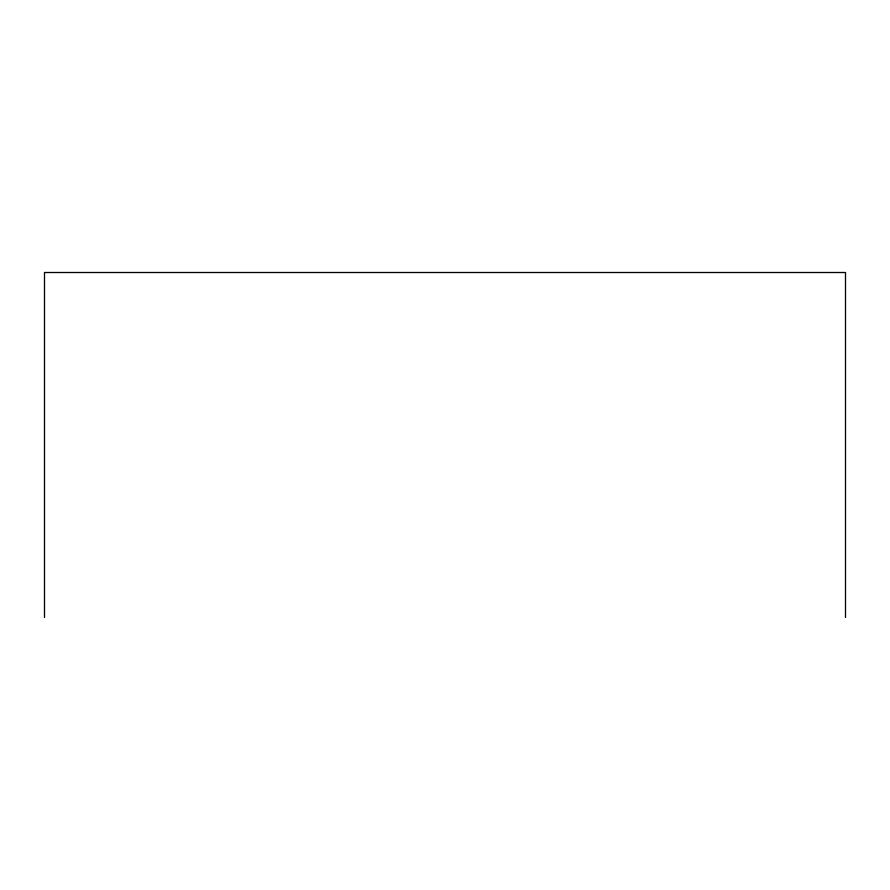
<?xml version="1.0" encoding="UTF-8"?>
<svg xmlns="http://www.w3.org/2000/svg" width="890" height="890" viewBox="0 0 890 890"><rect width="100%" height="100%" fill="white"/><g stroke="black" fill="none" stroke-linecap="round" stroke-linejoin="round"><path stroke-width="1.33" d="M845.5 617.493L845.5 272.507L44.5 272.507L44.5 617.493"/></g></svg>
